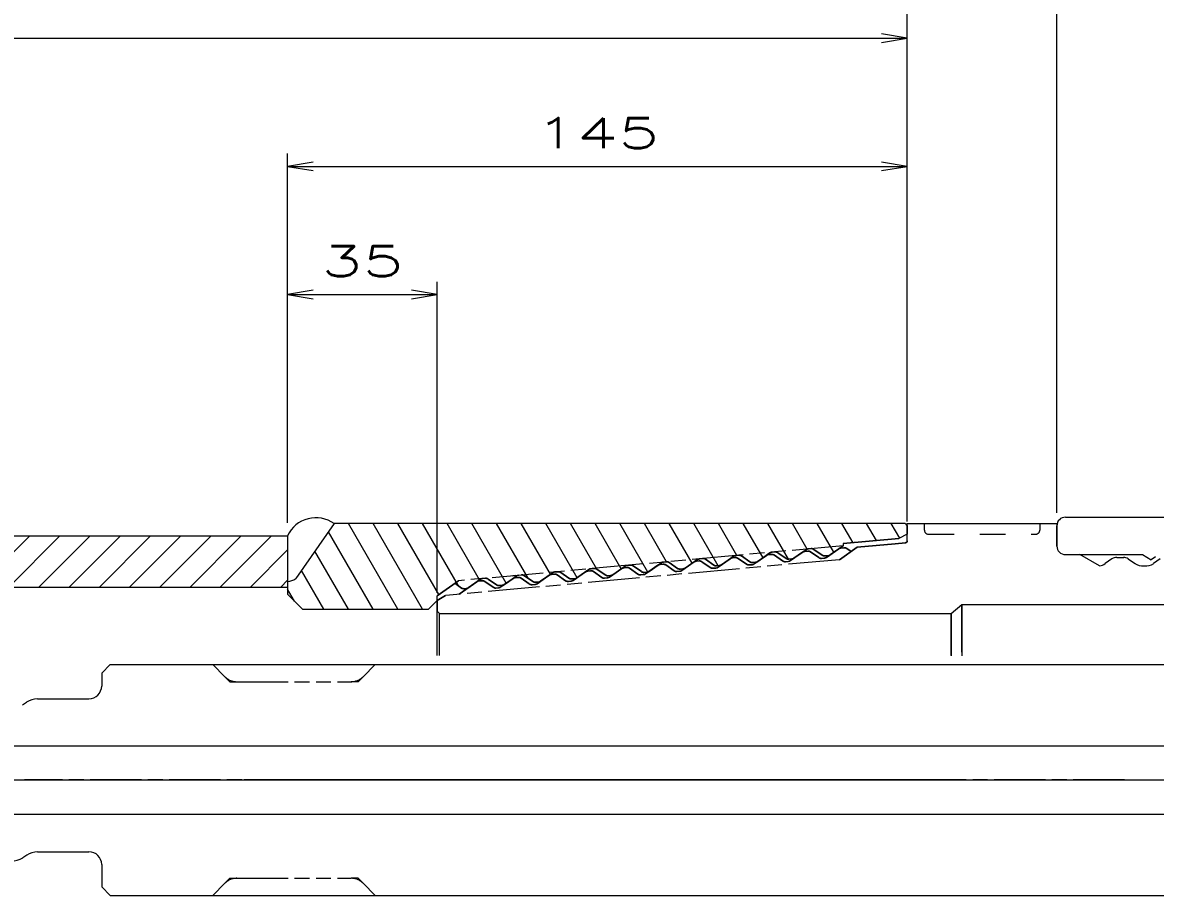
# Model space of a CAD drawing. Units: millimetres at full size, sheet at 1:1. Extents: x -2456 to -674, y 2522 to 3782.
# Drawn here: x -1472.5 to -1207.5, y 3161.4 to 3365.7 of the extents above; entities that cross this region are included whole.
import ezdxf
from ezdxf.enums import TextEntityAlignment as Align

# ---------------------------------------------------------------- set-up
doc = ezdxf.new("R2010")
doc.units = ezdxf.units.MM
for name, pattern in [('CHAIN', [18.5, 12, -1.5, 3.5, -1.5]), ('CHAIN_DOUBLE_DASH', [23.5, 12, -1.5, 3.5, -1.5, 3.5, -1.5]), ('DASHED_SPACED', [12, 6, -6])]:
    doc.linetypes.add(name, pattern=pattern)
for name, color, linetype, lineweight in [('02細線', 81, 'Continuous', 25), ('0_2', 7, 'Continuous', 25), ('1外形線', 7, 'Continuous', 25), ('4中心線', 1, 'CHAIN', 25), ('中心線', 1, 'CHAIN', 25), ('外形線', 7, 'Continuous', 25), ('実線中', 7, 'Continuous', 25), ('想像線', 6, 'CHAIN_DOUBLE_DASH', 25), ('細い実線', 3, 'Continuous', 25)]:
    doc.layers.add(name, color=color, linetype=linetype, lineweight=lineweight)
doc.styles.add('simplex.shx', font='')
doc.styles.get('simplex.shx').set_extended_font_data('simplex.shx')

# ---------------------------------------------------------------- blocks, each defined once
blk = doc.blocks.new('open_arrow')
at = {"color": 0, "linetype": 'Continuous', "lineweight": -2}
blk.add_lwpolyline([(7.5, 1.25), (0, 0), (7.5, -1.25)], dxfattribs=at)

msp = doc.modelspace()

# ---------------------------------------------------------------- linework, layer by layer
at = {"layer": '02細線'}
for p, q in [((-1384.724, 3228.412), (-1396.271, 3248.412)), ((-1378.95, 3228.412), (-1390.497, 3248.412)), ((-1375.139, 3231.81), (-1384.724, 3248.412)), ((-1370.559, 3233.878), (-1378.95, 3248.412)), ((-1365.579, 3235.253), (-1373.177, 3248.412)), ((-1359.347, 3234.458), (-1367.403, 3248.412)), ((-1354.251, 3235.631), (-1361.63, 3248.412)), ((-1349.003, 3236.542), (-1355.856, 3248.412)), ((-1342.771, 3235.747), (-1350.083, 3248.412)), ((-1338.161, 3237.762), (-1344.309, 3248.412)), ((-1332.427, 3237.832), (-1338.536, 3248.412)), ((-1326.222, 3237.084), (-1332.762, 3248.412)), ((-1321.828, 3239.473), (-1326.989, 3248.412)), ((-1315.851, 3239.121), (-1321.215, 3248.412)), ((-1309.756, 3238.564), (-1315.442, 3248.412)), ((-1305.371, 3240.969), (-1309.668, 3248.412)), ((-1299.275, 3240.411), (-1303.895, 3248.412)), ((-1293.302, 3240.065), (-1298.121, 3248.412)), ((-1288.905, 3242.45), (-1292.348, 3248.412)), ((-1282.699, 3241.7), (-1286.574, 3248.412)), ((-1278.218, 3243.939), (-1280.801, 3248.412)), ((-1272.733, 3244.438), (-1275.027, 3248.412)), ((-1267.297, 3245.022), (-1269.254, 3248.412)), ((-1482.84, 3233.562), (-1470.84, 3245.562)), ((-1475.769, 3233.562), (-1463.769, 3245.562)), ((-1468.698, 3233.562), (-1456.698, 3245.562)), ((-1461.627, 3233.562), (-1449.627, 3245.562)), ((-1454.556, 3233.562), (-1442.556, 3245.562)), ((-1447.485, 3233.562), (-1435.485, 3245.562)), ((-1440.414, 3233.562), (-1428.414, 3245.562)), ((-1433.343, 3233.562), (-1421.343, 3245.562)), ((-1426.272, 3233.562), (-1414.272, 3245.562)), ((-1390.497, 3228.412), (-1400.947, 3246.512)), ((-1419.2, 3233.562), (-1410.517, 3242.246)), ((-1396.271, 3228.412), (-1404.112, 3241.993)), ((-1402.044, 3228.412), (-1407.276, 3237.474)), ((-1412.129, 3233.562), (-1410.517, 3235.175)), ((-1408.894, 3230.276), (-1410.517, 3233.087))]:
    msp.add_line(p, q, dxfattribs=at)
at = {"layer": '0_2'}
for p, q in [((-1265.517, 3248.898), (-1265.517, 3395.011)), ((-1230.517, 3250.912), (-1230.517, 3395.011)), ((-1265.517, 3248.898), (-1265.517, 3365.011)), ((-1554.017, 3362.011), (-1265.517, 3362.011)), ((-1410.517, 3248.562), (-1410.517, 3335.011)), ((-1265.517, 3248.898), (-1265.517, 3335.011)), ((-1410.517, 3332.011), (-1265.517, 3332.011)), ((-1410.517, 3248.562), (-1410.517, 3305.011)), ((-1375.517, 3232.192), (-1375.517, 3305.011)), ((-1410.517, 3302.011), (-1375.517, 3302.011)), ((-1452.017, 3215.412), (-1454.017, 3213.412)), ((-1454.017, 3213.412), (-1454.017, 3210.405)), ((-1469.017, 3207.405), (-1457.017, 3207.405)), ((-1469.017, 3171.614), (-1457.017, 3171.614)), ((-1454.017, 3168.614), (-1454.017, 3163.412)), ((-1454.017, 3163.412), (-1452.017, 3161.412))]:
    msp.add_line(p, q, dxfattribs=at)
at = {"layer": '0_2', "color": 9}
for p, q in [((-1425.189, 3212.584), (-1424.017, 3211.412)), ((-1392.845, 3212.584), (-1394.017, 3211.412)), ((-1424.017, 3211.412), (-1422.36, 3211.412)), ((-1394.017, 3211.412), (-1395.674, 3211.412)), ((-1425.189, 3164.241), (-1424.017, 3165.412)), ((-1424.017, 3165.412), (-1422.36, 3165.412)), ((-1394.017, 3165.412), (-1395.674, 3165.412)), ((-1392.845, 3164.241), (-1394.017, 3165.412))]:
    msp.add_line(p, q, dxfattribs=at)
at = {"layer": '0_2'}
for centre, start, end in [((-1457.017, 3210.405), 270, 0), ((-1457.017, 3168.614), 0, 90)]:
    msp.add_arc(centre, 3, start, end, dxfattribs=at)
at = {"layer": '1外形線'}
for p, q in [((-1228.517, 3249.912), (-1180.517, 3249.912)), ((-1399.617, 3248.412), (-1408.605, 3235.575)), ((-1266.017, 3248.412), (-1399.617, 3248.412)), ((-1266.017, 3248.412), (-1265.517, 3247.912)), ((-1265.517, 3244.41), (-1265.517, 3248.412)), ((-1265.517, 3248.412), (-1234.017, 3248.412)), ((-1265.517, 3247.912), (-1265.517, 3245.912)), ((-1234.017, 3248.412), (-1230.517, 3248.412)), ((-1230.517, 3248.412), (-1230.517, 3243.162)), ((-1230.517, 3243.162), (-1230.517, 3247.912)), ((-1410.517, 3245.562), (-1410.517, 3233.562)), ((-1265.517, 3245.912), (-1267.517, 3244.912)), ((-1230.517, 3246.412), (-1230.517, 3243.162)), ((-1280.517, 3243.73), (-1280.517, 3243.228)), ((-1228.517, 3241.162), (-1225.107, 3241.162)), ((-1220.517, 3238.512), (-1225.107, 3241.162)), ((-1225.107, 3241.162), (-1210.517, 3241.162)), ((-1217.629, 3240.15), (-1219.205, 3239.047)), ((-1217.629, 3240.15), (-1219.205, 3239.047)), ((-1216.482, 3240.512), (-1214.858, 3240.512)), ((-1213.806, 3240.15), (-1212.133, 3238.979)), ((-1210.517, 3241.162), (-1208.424, 3239.954)), ((-1207.474, 3240.62), (-1208.424, 3239.954)), ((-1206.311, 3240.15), (-1207.887, 3239.047)), ((-1410.517, 3234.887), (-1410.517, 3231.887)), ((-1410.517, 3231.887), (-1407.017, 3228.412)), ((-1375.517, 3230.387), (-1375.517, 3231.545)), ((-1407.017, 3228.412), (-1377.517, 3228.412)), ((-1377.517, 3228.412), (-1375.517, 3230.387)), ((-1252.776, 3229.488), (-1129.775, 3229.488)), ((-1374.971, 3227.412), (-1255.24, 3227.412))]:
    msp.add_line(p, q, dxfattribs=at)
at = {"layer": '1外形線', "lineweight": 30}
for p, q in [((-1267.517, 3244.912), (-1280.517, 3243.73)), ((-1297.663, 3241.54), (-1300.523, 3239.537)), ((-1296.477, 3241.78), (-1297.18, 3241.716)), ((-1295.813, 3241.604), (-1293.874, 3240.246)), ((-1290.006, 3241.742), (-1292.867, 3239.739)), ((-1289.196, 3242.31), (-1292.056, 3240.307)), ((-1288.82, 3241.982), (-1289.523, 3241.918)), ((-1288.01, 3242.55), (-1288.713, 3242.487)), ((-1288.156, 3241.806), (-1286.217, 3240.448)), ((-1287.346, 3242.374), (-1285.407, 3241.016)), ((-1281.539, 3242.512), (-1284.4, 3240.509)), ((-1280.511, 3243.232), (-1283.589, 3241.077)), ((-1277.221, 3242.888), (-1281.39, 3239.969)), ((-1280.353, 3242.752), (-1281.056, 3242.689)), ((-1279.689, 3242.576), (-1278.678, 3241.868)), ((-1268.335, 3243.697), (-1277.221, 3242.888)), ((-1265.972, 3243.912), (-1268.335, 3243.697)), ((-1330.345, 3238.696), (-1331.048, 3238.633)), ((-1323.064, 3239.229), (-1325.924, 3237.227)), ((-1322.688, 3238.902), (-1323.391, 3238.838)), ((-1321.878, 3239.47), (-1322.581, 3239.406)), ((-1322.024, 3238.725), (-1320.085, 3237.368)), ((-1321.214, 3239.293), (-1319.275, 3237.936)), ((-1315.407, 3239.431), (-1318.268, 3237.429)), ((-1314.597, 3240), (-1317.457, 3237.997)), ((-1314.221, 3239.672), (-1314.924, 3239.608)), ((-1313.411, 3240.24), (-1314.114, 3240.176)), ((-1313.557, 3239.495), (-1311.618, 3238.138)), ((-1312.747, 3240.063), (-1310.808, 3238.706)), ((-1306.94, 3240.201), (-1309.801, 3238.199)), ((-1306.13, 3240.77), (-1308.99, 3238.767)), ((-1305.754, 3240.442), (-1306.457, 3240.378)), ((-1304.944, 3241.01), (-1305.647, 3240.946)), ((-1305.09, 3240.265), (-1303.151, 3238.908)), ((-1304.28, 3240.834), (-1302.341, 3239.476)), ((-1301.817, 3238.792), (-1302.487, 3238.731)), ((-1301.006, 3239.36), (-1301.677, 3239.299)), ((-1298.473, 3240.972), (-1301.334, 3238.969)), ((-1297.287, 3241.212), (-1297.99, 3241.148)), ((-1296.623, 3241.036), (-1294.684, 3239.678)), ((-1293.35, 3239.562), (-1294.02, 3239.501)), ((-1292.539, 3240.13), (-1293.21, 3240.069)), ((-1284.883, 3240.332), (-1285.553, 3240.271)), ((-1284.072, 3240.9), (-1284.743, 3240.839)), ((-1356.932, 3236.149), (-1359.792, 3234.146)), ((-1357.135, 3236.263), (-1357.838, 3236.2)), ((-1355.082, 3236.213), (-1353.143, 3234.855)), ((-1349.275, 3236.351), (-1352.136, 3234.348)), ((-1348.465, 3236.919), (-1351.325, 3234.916)), ((-1348.089, 3236.592), (-1348.792, 3236.528)), ((-1347.279, 3237.16), (-1347.982, 3237.096)), ((-1347.425, 3236.415), (-1345.486, 3235.057)), ((-1346.615, 3236.983), (-1344.676, 3235.625)), ((-1340.808, 3237.121), (-1343.669, 3235.118)), ((-1339.998, 3237.689), (-1342.858, 3235.686)), ((-1339.622, 3237.362), (-1340.325, 3237.298)), ((-1338.812, 3237.93), (-1339.515, 3237.866)), ((-1338.958, 3237.185), (-1337.019, 3235.827)), ((-1338.148, 3237.753), (-1336.209, 3236.396)), ((-1334.874, 3236.28), (-1335.545, 3236.219)), ((-1332.341, 3237.891), (-1335.202, 3235.888)), ((-1331.531, 3238.459), (-1334.391, 3236.457)), ((-1331.155, 3238.132), (-1331.858, 3238.068)), ((-1330.491, 3237.955), (-1328.552, 3236.598)), ((-1329.681, 3238.523), (-1327.742, 3237.166)), ((-1327.218, 3236.482), (-1327.888, 3236.421)), ((-1326.407, 3237.05), (-1327.078, 3236.989)), ((-1323.874, 3238.661), (-1326.735, 3236.658)), ((-1318.751, 3237.252), (-1319.421, 3237.191)), ((-1317.94, 3237.82), (-1318.611, 3237.759)), ((-1310.284, 3238.022), (-1310.954, 3237.961)), ((-1309.473, 3238.59), (-1310.144, 3238.529)), ((-1370.517, 3235.047), (-1375.517, 3231.545)), ((-1371.353, 3234.434), (-1369.792, 3233.341)), ((-1366.21, 3234.811), (-1370.4, 3231.877)), ((-1365.399, 3235.379), (-1368.259, 3233.376)), ((-1365.023, 3235.051), (-1365.727, 3234.987)), ((-1364.213, 3235.62), (-1364.916, 3235.556)), ((-1364.359, 3234.875), (-1362.42, 3233.517)), ((-1363.549, 3235.443), (-1361.61, 3234.085)), ((-1361.086, 3233.401), (-1361.756, 3233.34)), ((-1360.275, 3233.97), (-1360.946, 3233.909)), ((-1357.742, 3235.581), (-1360.603, 3233.578)), ((-1356.556, 3235.822), (-1357.259, 3235.758)), ((-1355.892, 3235.645), (-1353.953, 3234.287)), ((-1352.619, 3234.171), (-1353.289, 3234.11)), ((-1351.808, 3234.74), (-1352.479, 3234.679)), ((-1344.152, 3234.942), (-1344.822, 3234.881)), ((-1343.341, 3235.51), (-1344.012, 3235.449)), ((-1335.685, 3235.712), (-1336.355, 3235.651)), ((-1375.517, 3230.438), (-1373.576, 3231.589)), ((-1368.723, 3233.201), (-1369.128, 3233.164)), ((-1368.742, 3233.199), (-1369.128, 3233.164)), ((-1375.517, 3230.438), (-1375.517, 3227.958)), ((-1375.517, 3227.958), (-1374.971, 3227.412))]:
    msp.add_line(p, q, dxfattribs=at)
at = {"layer": '1外形線'}
for centre, radius, start, end in [((-1403.893, 3242.499), 7.298, 54.12459, 155.18134), ((-1228.517, 3247.912), 2, 90, 180), ((-1228.517, 3243.162), 2, 180, 270), ((-1220.914, 3241.512), 3, 276.89009, 305.27175), ((-1216.482, 3238.512), 2, 90, 125), ((-1214.953, 3238.512), 2, 55, 90), ((-1210.524, 3241.511), 3, 232.43248, 278.68124), ((-1209.596, 3241.512), 3, 261.42394, 305.27175), ((-1410.517, 3237.887), 3, 270, 309.58268)]:
    msp.add_arc(centre, radius, start, end, dxfattribs=at)
at = {"layer": '1外形線', "lineweight": 30}
for centre, radius, start, end in [((-1266.017, 3244.41), 0.5, 275.19691, 0), ((-1297.089, 3240.721), 1, 95.19691, 125), ((-1296.386, 3240.785), 1, 55, 95.19691), ((-1289.433, 3240.923), 1, 95.19691, 125), ((-1288.622, 3241.491), 1, 95.19691, 125), ((-1288.73, 3240.986), 1, 55, 95.19691), ((-1287.919, 3241.555), 1, 55, 95.19691), ((-1280.966, 3241.693), 1, 95.19691, 125), ((-1280.263, 3241.757), 1, 55, 95.19691), ((-1330.254, 3237.701), 1, 55, 95.19691), ((-1323.301, 3237.842), 1, 95.19691, 125), ((-1322.49, 3238.41), 1, 95.19691, 125), ((-1322.598, 3237.906), 1, 55, 95.19691), ((-1321.787, 3238.474), 1, 55, 95.19691), ((-1314.834, 3238.612), 1, 95.19691, 125), ((-1314.023, 3239.18), 1, 95.19691, 125), ((-1314.131, 3238.676), 1, 55, 95.19691), ((-1313.32, 3239.244), 1, 55, 95.19691), ((-1310.234, 3239.525), 1, 235, 275.19691), ((-1309.564, 3239.586), 1, 275.19691, 305), ((-1306.367, 3239.382), 1, 95.19691, 125), ((-1305.556, 3239.95), 1, 95.19691, 125), ((-1305.664, 3239.446), 1, 55, 95.19691), ((-1304.853, 3240.014), 1, 55, 95.19691), ((-1302.578, 3239.727), 1, 235, 275.19691), ((-1301.767, 3240.295), 1, 235, 275.19691), ((-1301.907, 3239.788), 1, 275.19691, 305), ((-1301.097, 3240.356), 1, 275.19691, 305), ((-1297.9, 3240.152), 1, 95.19691, 125), ((-1297.197, 3240.216), 1, 55, 95.19691), ((-1294.111, 3240.497), 1, 235, 275.19691), ((-1293.3, 3241.065), 1, 235, 275.19691), ((-1293.44, 3240.558), 1, 275.19691, 305), ((-1292.63, 3241.126), 1, 275.19691, 305), ((-1285.644, 3241.267), 1, 235, 275.19691), ((-1284.833, 3241.835), 1, 235, 275.19691), ((-1284.973, 3241.328), 1, 275.19691, 305), ((-1284.163, 3241.896), 1, 275.19691, 305), ((-1356.358, 3235.33), 1, 95.19691, 125), ((-1355.655, 3235.394), 1, 55, 95.19691), ((-1348.702, 3235.532), 1, 95.19691, 125), ((-1347.891, 3236.1), 1, 95.19691, 125), ((-1347.999, 3235.596), 1, 55, 95.19691), ((-1347.188, 3236.164), 1, 55, 95.19691), ((-1340.235, 3236.302), 1, 95.19691, 125), ((-1339.424, 3236.87), 1, 95.19691, 125), ((-1339.532, 3236.366), 1, 55, 95.19691), ((-1338.721, 3236.934), 1, 55, 95.19691), ((-1335.635, 3237.215), 1, 235, 275.19691), ((-1334.965, 3237.276), 1, 275.19691, 305), ((-1331.768, 3237.072), 1, 95.19691, 125), ((-1330.957, 3237.64), 1, 95.19691, 125), ((-1331.065, 3237.136), 1, 55, 95.19691), ((-1327.979, 3237.417), 1, 235, 275.19691), ((-1327.168, 3237.985), 1, 235, 275.19691), ((-1327.308, 3237.478), 1, 275.19691, 305), ((-1326.498, 3238.046), 1, 275.19691, 305), ((-1319.512, 3238.187), 1, 235, 275.19691), ((-1318.701, 3238.755), 1, 235, 275.19691), ((-1318.841, 3238.248), 1, 275.19691, 305), ((-1318.031, 3238.816), 1, 275.19691, 305), ((-1311.045, 3238.957), 1, 235, 275.19691), ((-1310.374, 3239.018), 1, 275.19691, 305), ((-1365.637, 3233.992), 1, 95.19691, 125), ((-1364.825, 3234.56), 1, 95.19691, 125), ((-1364.933, 3234.056), 1, 55, 95.19691), ((-1364.122, 3234.624), 1, 55, 95.19691), ((-1361.847, 3234.336), 1, 235, 275.19691), ((-1361.036, 3234.904), 1, 235, 275.19691), ((-1361.176, 3234.397), 1, 275.19691, 305), ((-1360.366, 3234.965), 1, 275.19691, 305), ((-1357.169, 3234.762), 1, 95.19691, 125), ((-1356.466, 3234.826), 1, 55, 95.19691), ((-1353.38, 3235.106), 1, 235, 275.19691), ((-1352.569, 3235.675), 1, 235, 275.19691), ((-1352.709, 3235.167), 1, 275.19691, 305), ((-1351.899, 3235.736), 1, 275.19691, 305), ((-1344.913, 3235.876), 1, 235, 275.19691), ((-1344.102, 3236.445), 1, 235, 275.19691), ((-1344.242, 3235.937), 1, 275.19691, 305), ((-1343.432, 3236.506), 1, 275.19691, 305), ((-1336.446, 3236.647), 1, 235, 275.19691), ((-1335.775, 3236.708), 1, 275.19691, 305), ((-1369.219, 3234.16), 1, 235, 275.19691), ((-1368.833, 3234.195), 1, 275.19691, 305)]:
    msp.add_arc(centre, radius, start, end, dxfattribs=at)
at = {"layer": '4中心線'}
for p, q in [((-1881.36, 3188.412), (-760.791, 3188.412)), ((-1259.717, 3188.412), (-1472.063, 3188.412))]:
    msp.add_line(p, q, dxfattribs=at)
at = {"layer": '中心線'}
for p, q in [((-1637.813, 3188.412), (-1470.57, 3188.412)), ((-1569.87, 3188.412), (-946.956, 3188.412)), ((-1569.87, 3188.412), (-946.956, 3188.412)), ((-1214.71, 3188.412), (-1420.646, 3188.412))]:
    msp.add_line(p, q, dxfattribs=at)
at = {"layer": '外形線', "linetype": 'CHAIN_DOUBLE_DASH'}
for p, q in [((-1280.517, 3243.228), (-1370.517, 3235.047)), ((-1281.39, 3239.969), (-1373.576, 3231.589))]:
    msp.add_line(p, q, dxfattribs=at)
at = {"layer": '外形線'}
for p, q in [((-1255.24, 3227.412), (-1252.776, 3229.488)), ((-1252.776, 3218.304), (-1252.776, 3229.488)), ((-1252.776, 3229.336), (-1252.776, 3217.466)), ((-1375.517, 3217.542), (-1375.517, 3227.958)), ((-1374.971, 3217.568), (-1374.971, 3227.412)), ((-1255.24, 3217.568), (-1255.24, 3227.412)), ((-1255.24, 3227.336), (-1255.24, 3217.466)), ((-1452.017, 3215.412), (-1043.109, 3215.412)), ((-1472.506, 3206.014), (-1471.602, 3206.601)), ((-1554.017, 3196.412), (-977.909, 3196.412)), ((-1554.017, 3180.412), (-977.909, 3180.412)), ((-1471.555, 3170.811), (-1472.46, 3170.224)), ((-1452.017, 3161.412), (-1043.109, 3161.412))]:
    msp.add_line(p, q, dxfattribs=at)
for centre, start, end in [((-1468.879, 3202.407), 91.58135, 122.99531), ((-1475.182, 3174.417), 237.00469, 302.99531), ((-1468.832, 3166.617), 92.11444, 122.99531)]:
    msp.add_arc(centre, 5, start, end, dxfattribs=at)
at = {"layer": '実線中'}
for p, q in [((-1885.322, 3245.562), (-1410.517, 3245.562)), ((-1882.413, 3233.562), (-1415.573, 3233.562)), ((-1882.413, 3233.562), (-1410.517, 3233.562))]:
    msp.add_line(p, q, dxfattribs=at)
at = {"layer": '想像線'}
for p, q in [((-1425.189, 3212.584), (-1428.017, 3215.412)), ((-1392.845, 3212.584), (-1390.017, 3215.412)), ((-1422.36, 3211.412), (-1395.674, 3211.412)), ((-1422.36, 3165.412), (-1395.674, 3165.412)), ((-1425.189, 3164.241), (-1428.017, 3161.412)), ((-1392.845, 3164.241), (-1390.017, 3161.412))]:
    msp.add_line(p, q, dxfattribs=at)
for centre, start, end in [((-1422.36, 3215.412), 225, 270), ((-1395.674, 3215.412), 270, 315), ((-1422.36, 3161.412), 90, 135), ((-1395.674, 3161.412), 45, 90)]:
    msp.add_arc(centre, 4, start, end, dxfattribs=at)
at = {"layer": '細い実線', "linetype": 'DASHED_SPACED'}
for p, q in [((-1261.517, 3246.912), (-1261.517, 3248.412)), ((-1234.517, 3248.412), (-1234.517, 3246.912)), ((-1260.517, 3245.912), (-1235.517, 3245.912))]:
    msp.add_line(p, q, dxfattribs=at)
for centre, start, end in [((-1260.517, 3246.912), 180, 270), ((-1235.517, 3246.912), 270, 0)]:
    msp.add_arc(centre, 1, start, end, dxfattribs=at)

# ---------------------------------------------------------------- block references
at = {"layer": '0_2', "xscale": 0.8, "yscale": 0.8, "rotation": 180}
for p in [(-1265.517, 3362.011), (-1265.517, 3332.011), (-1375.517, 3302.011)]:
    msp.add_blockref('open_arrow', p, dxfattribs=at)
at = {"layer": '0_2', "xscale": 0.8, "yscale": 0.8}
for p in [(-1410.517, 3332.011), (-1410.517, 3302.011)]:
    msp.add_blockref('open_arrow', p, dxfattribs=at)

# ---------------------------------------------------------------- texts
at = {"layer": '0_2', "style": 'simplex.shx', "width": 1.6}
for s, p in [('145', (-1338.017, 3339.811)), ('35', (-1393.017, 3309.811))]:
    msp.add_text(s, height=7.038, dxfattribs=at).set_placement(p, align=Align.MIDDLE_CENTER)

doc.saveas('drawing.dxf')
